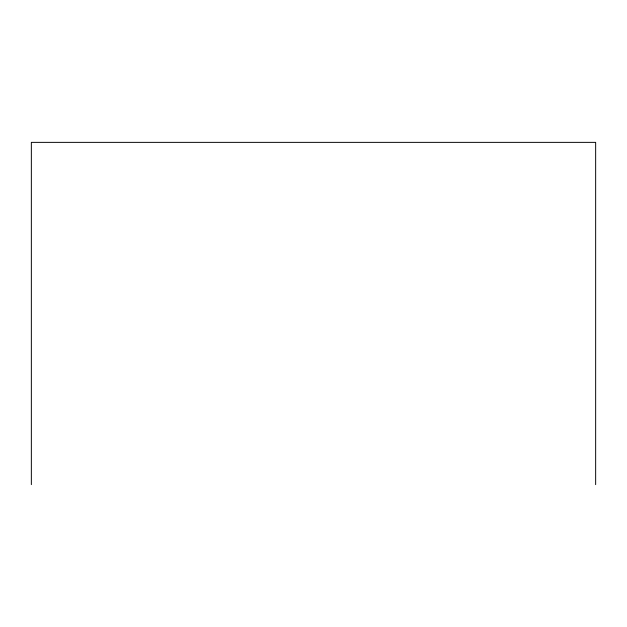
<?xml version="1.0" encoding="UTF-8"?>
<svg xmlns="http://www.w3.org/2000/svg" width="627" height="627" viewBox="0 0 627 627"><rect width="100%" height="100%" fill="white"/><g stroke="black" fill="none" stroke-linecap="round" stroke-linejoin="round"><path stroke-width="0.94" d="M595.65 484.632L595.65 142.368L31.35 142.368L31.35 484.632"/></g></svg>
